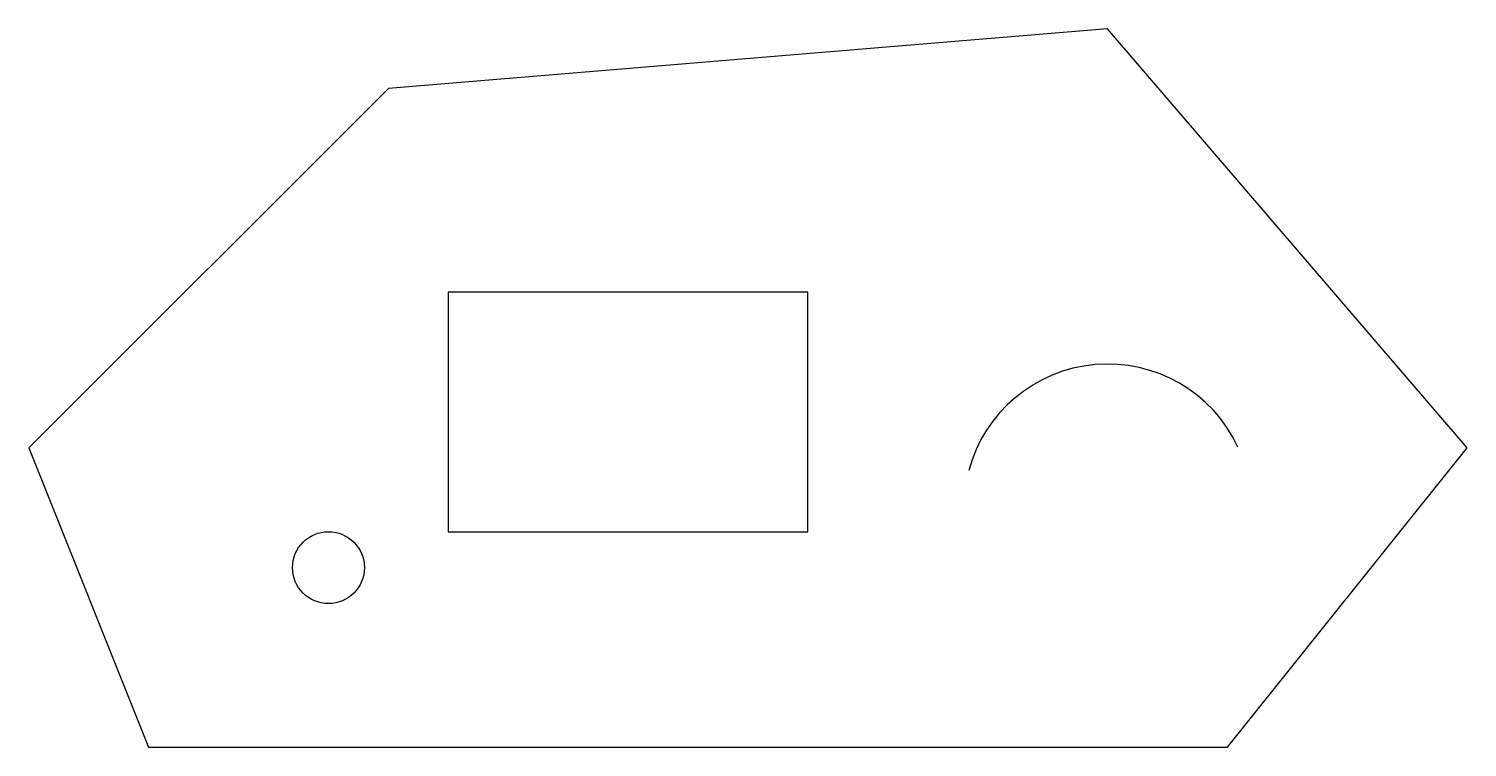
# Model space of a CAD drawing. Header units: millimetres. Extents: x -10 to 110, y 0 to 60.
import ezdxf

# ---------------------------------------------------------------- set-up
doc = ezdxf.new("R2010")
doc.units = ezdxf.units.MM

msp = doc.modelspace()

# ---------------------------------------------------------------- linework, layer by layer
for points in [[(0, 0), (90, 0), (110, 25), (80, 60), (20, 55), (-10, 25)], [(25, 18), (55, 18), (55, 38), (25, 38)]]:
    msp.add_lwpolyline(points, close=True)
msp.add_circle((15, 15), 3)
msp.add_arc((80, 20), 12, 25, 165)

doc.saveas('drawing.dxf')
